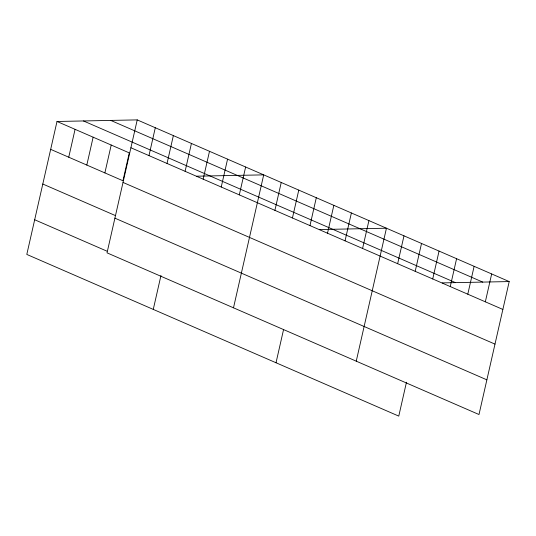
<?xml version="1.0" encoding="UTF-8"?>
<svg xmlns="http://www.w3.org/2000/svg" width="536" height="536" viewBox="0 0 536 536"><rect width="100%" height="100%" fill="white"/><g stroke="black" fill="none" stroke-linecap="round" stroke-linejoin="round"><path stroke-width="0.8" d="M137.229 119.89L107.026 252.845L478.996 414.522L509.2 281.567L137.229 119.89L57.004 121.478L26.8 254.433L398.771 416.11L406.469 382.222M68.742 157.202L75.073 129.33M86.812 165.055L93.143 137.183M104.875 172.907L111.207 145.042M148.968 155.614L155.299 127.742M167.031 163.467L173.363 135.595M153.269 309.399L160.968 275.511M185.101 171.319L191.432 143.447M203.164 179.171L209.496 151.306M221.234 187.024L227.565 159.159M239.304 194.876L245.635 167.011M233.495 307.811L263.699 174.863L196.712 176.19M274.901 210.353L281.233 182.481M292.442 217.971L298.773 190.106M276.02 362.758L283.544 329.653M309.976 225.596L316.307 197.73M327.509 233.214L333.841 205.348M345.05 240.838L351.382 212.973M362.584 248.463L368.915 220.591M356.246 361.163L386.449 228.215L319.463 229.542M397.652 263.705L403.983 235.84M415.192 271.323L421.524 243.458M432.726 278.948L439.058 251.083M450.26 286.572L456.592 258.7M467.794 294.19L474.125 266.325M485.335 301.815L491.666 273.95M442.213 282.894L509.2 281.567M110.758 120.412L482.728 282.09M83.482 120.955L455.453 282.633M130.898 147.755L502.868 309.44M57.004 121.478L129.276 152.894L122.945 180.759L50.672 149.35M123.019 182.434L494.989 344.112M42.793 184.022L115.066 215.439M114.905 218.165L486.876 379.843M34.679 219.753L106.945 251.163"/></g></svg>
